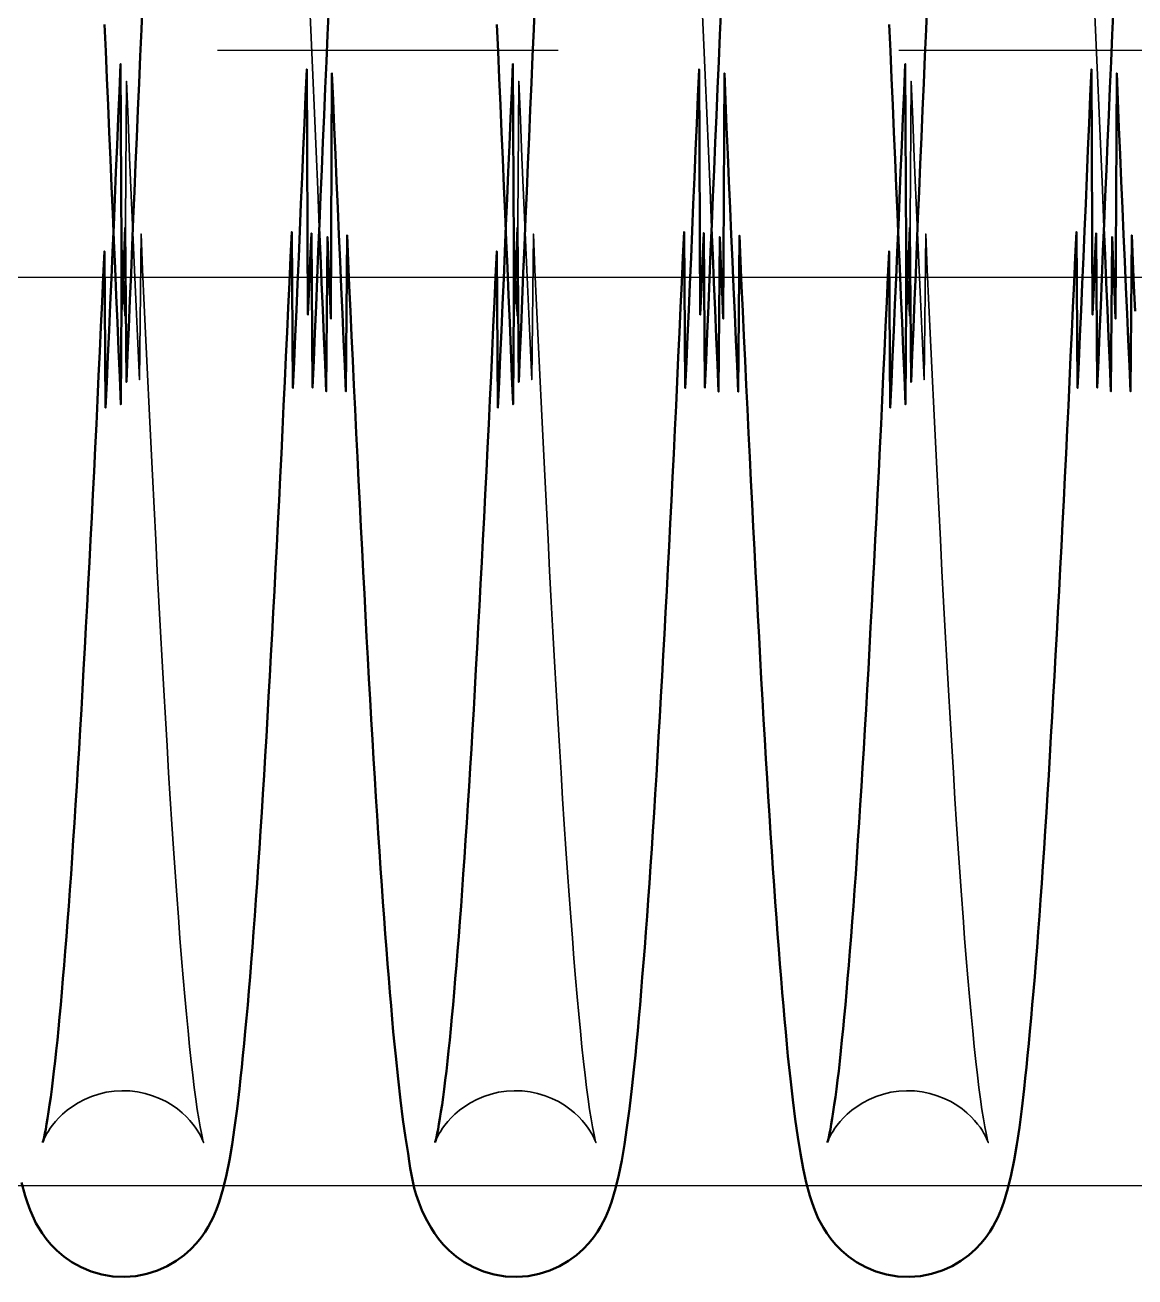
# Model space of a CAD drawing. Header units: millimetres. Extents: x 1448 to 104164, y -19509 to -89.
# Drawn here: x 84559 to 84607.8, y -3056.7 to -3001.5 of the extents above; entities that cross this region are included whole.
import ezdxf

# ---------------------------------------------------------------- set-up
doc = ezdxf.new("R2010")
doc.units = ezdxf.units.MM
doc.header["$LTSCALE"] = 60
doc.header["$MEASUREMENT"] = 0
doc.linetypes.add('CENTER', pattern=[2, 1.25, -0.25, 0.25, -0.25])
doc.layers.get('0').update_dxf_attribs({"linetype": 'CONTINUOUS'})
doc.layers.add('cen', color=14, linetype='CONTINUOUS')
doc.layers.add('가려진 것(ISO)', color=7, linetype='CONTINUOUS', lineweight=35)
doc.layers.add('가시적인 것(ISO)', color=7, linetype='CONTINUOUS', lineweight=50)

# ---------------------------------------------------------------- blocks, each defined once
blk = doc.blocks.new('토션스프링1')
at = {"layer": '가려진 것(ISO)', "flags": 128}
for points in [[(21462437.558, -50955456.936), (21462437.486, -50955458.59), (21462437.415, -50955460.254), (21462437.343, -50955461.927), (21462437.271, -50955463.607), (21462437.199, -50955465.293), (21462437.127, -50955466.981)], [(21462454.834, -50955456.939), (21462454.762, -50955458.591), (21462454.69, -50955460.254), (21462454.618, -50955461.926), (21462454.547, -50955463.606), (21462454.475, -50955465.292), (21462454.403, -50955466.982)], [(21462472.11, -50955456.936), (21462472.038, -50955458.59), (21462471.966, -50955460.254), (21462471.894, -50955461.927), (21462471.822, -50955463.607), (21462471.75, -50955465.293), (21462471.679, -50955466.981)], [(21462449.306, -50955507.244), (21462449.301, -50955507.229), (21462449.281, -50955507.177), (21462449.24, -50955507.083), (21462449.17, -50955506.94), (21462449.119, -50955506.847), (21462449.054, -50955506.739), (21462448.973, -50955506.617), (21462448.873, -50955506.478), (21462448.75, -50955506.326), (21462448.603, -50955506.163), (21462448.43, -50955505.994), (21462448.228, -50955505.822), (21462447.998, -50955505.652), (21462447.741, -50955505.491), (21462447.461, -50955505.344), (21462447.161, -50955505.217), (21462446.842, -50955505.114), (21462446.508, -50955505.035), (21462446.166, -50955504.985), (21462445.819, -50955504.965), (21462445.471, -50955504.976), (21462445.127, -50955505.017), (21462444.79, -50955505.086), (21462444.466, -50955505.182), (21462444.16, -50955505.303), (21462443.873, -50955505.445), (21462443.609, -50955505.602), (21462443.37, -50955505.768), (21462443.161, -50955505.94), (21462442.978, -50955506.111), (21462442.823, -50955506.277), (21462442.693, -50955506.432), (21462442.586, -50955506.572), (21462442.498, -50955506.699), (21462442.428, -50955506.811), (21462442.373, -50955506.91), (21462442.297, -50955507.065), (21462442.254, -50955507.166), (21462442.232, -50955507.224), (21462442.225, -50955507.244), (21462442.228, -50955507.234), (21462442.238, -50955507.197), (21462442.253, -50955507.137), (21462442.272, -50955507.056), (21462442.319, -50955506.837), (21462442.375, -50955506.547), (21462442.437, -50955506.195), (21462442.501, -50955505.788), (21462442.566, -50955505.333), (21462442.632, -50955504.827), (21462442.699, -50955504.272), (21462442.768, -50955503.671), (21462442.837, -50955503.023), (21462442.907, -50955502.331), (21462442.977, -50955501.596), (21462443.048, -50955500.819), (21462443.119, -50955500.001), (21462443.19, -50955499.144), (21462443.262, -50955498.25), (21462443.333, -50955497.319), (21462443.404, -50955496.353), (21462443.475, -50955495.347), (21462443.546, -50955494.304), (21462443.617, -50955493.225), (21462443.689, -50955492.111), (21462443.76, -50955490.962), (21462443.832, -50955489.781), (21462443.903, -50955488.569), (21462443.975, -50955487.327), (21462444.046, -50955486.056), (21462444.118, -50955484.757), (21462444.189, -50955483.432), (21462444.261, -50955482.082), (21462444.332, -50955480.705), (21462444.404, -50955479.3), (21462444.475, -50955477.869), (21462444.547, -50955476.413), (21462444.619, -50955474.934), (21462444.69, -50955473.433), (21462444.762, -50955471.913), (21462444.834, -50955470.373), (21462444.906, -50955468.817), (21462444.977, -50955467.245), (21462445.049, -50955473.659), (21462445.12, -50955472.061), (21462445.192, -50955470.451), (21462445.263, -50955468.826), (21462445.335, -50955467.186), (21462445.406, -50955465.534), (21462445.478, -50955463.871), (21462445.55, -50955462.2), (21462445.622, -50955460.521), (21462445.693, -50955470.836), (21462445.765, -50955469.147)], [(21462466.581, -50955507.244), (21462466.576, -50955507.229), (21462466.557, -50955507.177), (21462466.516, -50955507.083), (21462466.446, -50955506.94), (21462466.395, -50955506.847), (21462466.33, -50955506.739), (21462466.249, -50955506.616), (21462466.148, -50955506.478), (21462466.025, -50955506.325), (21462465.878, -50955506.162), (21462465.704, -50955505.993), (21462465.503, -50955505.821), (21462465.273, -50955505.652), (21462465.016, -50955505.491), (21462464.736, -50955505.344), (21462464.435, -50955505.217), (21462464.116, -50955505.113), (21462463.783, -50955505.035), (21462463.44, -50955504.985), (21462463.092, -50955504.965), (21462462.745, -50955504.976), (21462462.401, -50955505.017), (21462462.064, -50955505.087), (21462461.74, -50955505.183), (21462461.434, -50955505.304), (21462461.147, -50955505.445), (21462460.883, -50955505.603), (21462460.645, -50955505.77), (21462460.435, -50955505.941), (21462460.253, -50955506.112), (21462460.098, -50955506.278), (21462459.968, -50955506.433), (21462459.862, -50955506.574), (21462459.775, -50955506.702), (21462459.705, -50955506.815), (21462459.65, -50955506.913), (21462459.574, -50955507.065), (21462459.53, -50955507.166), (21462459.508, -50955507.223), (21462459.501, -50955507.244), (21462459.504, -50955507.234), (21462459.514, -50955507.197), (21462459.53, -50955507.136), (21462459.549, -50955507.055), (21462459.596, -50955506.836), (21462459.65, -50955506.549), (21462459.711, -50955506.199), (21462459.775, -50955505.792), (21462459.842, -50955505.333), (21462459.908, -50955504.828), (21462459.976, -50955504.275), (21462460.044, -50955503.674), (21462460.113, -50955503.027), (21462460.183, -50955502.336), (21462460.253, -50955501.601), (21462460.323, -50955500.825), (21462460.394, -50955500.007), (21462460.466, -50955499.15), (21462460.537, -50955498.254), (21462460.608, -50955497.322), (21462460.679, -50955496.353), (21462460.75, -50955495.35), (21462460.821, -50955494.31), (21462460.892, -50955493.232), (21462460.964, -50955492.119), (21462461.035, -50955490.971), (21462461.107, -50955489.79), (21462461.179, -50955488.577), (21462461.25, -50955487.333), (21462461.322, -50955486.061), (21462461.394, -50955484.76), (21462461.465, -50955483.433), (21462461.537, -50955482.08), (21462461.608, -50955480.703), (21462461.679, -50955479.301), (21462461.751, -50955477.873), (21462461.822, -50955476.418), (21462461.894, -50955474.94), (21462461.966, -50955473.44), (21462462.038, -50955471.919), (21462462.109, -50955470.378), (21462462.181, -50955468.82), (21462462.253, -50955467.246), (21462462.325, -50955473.657), (21462462.396, -50955472.056), (21462462.468, -50955470.443), (21462462.539, -50955468.82), (21462462.61, -50955467.183), (21462462.682, -50955465.534), (21462462.754, -50955463.872), (21462462.825, -50955462.202), (21462462.897, -50955460.523), (21462462.969, -50955470.837), (21462463.041, -50955469.147)], [(21462483.857, -50955507.244), (21462483.852, -50955507.229), (21462483.833, -50955507.177), (21462483.792, -50955507.083), (21462483.721, -50955506.94), (21462483.67, -50955506.847), (21462483.606, -50955506.739), (21462483.525, -50955506.617), (21462483.424, -50955506.478), (21462483.301, -50955506.326), (21462483.154, -50955506.163), (21462482.981, -50955505.994), (21462482.779, -50955505.822), (21462482.549, -50955505.652), (21462482.293, -50955505.491), (21462482.013, -50955505.344), (21462481.712, -50955505.217), (21462481.393, -50955505.114), (21462481.06, -50955505.035), (21462480.717, -50955504.985), (21462480.37, -50955504.965), (21462480.023, -50955504.976), (21462479.678, -50955505.017), (21462479.341, -50955505.086), (21462479.018, -50955505.182), (21462478.712, -50955505.303), (21462478.425, -50955505.445), (21462478.16, -50955505.602), (21462477.922, -50955505.768), (21462477.712, -50955505.94), (21462477.53, -50955506.111), (21462477.375, -50955506.277), (21462477.245, -50955506.432), (21462477.138, -50955506.572), (21462477.05, -50955506.699), (21462476.98, -50955506.811), (21462476.924, -50955506.91), (21462476.849, -50955507.065), (21462476.805, -50955507.166), (21462476.783, -50955507.224), (21462476.776, -50955507.244), (21462476.779, -50955507.234), (21462476.79, -50955507.197), (21462476.805, -50955507.137), (21462476.824, -50955507.056), (21462476.87, -50955506.837), (21462476.926, -50955506.547), (21462476.988, -50955506.195), (21462477.052, -50955505.788), (21462477.117, -50955505.333), (21462477.183, -50955504.827), (21462477.251, -50955504.272), (21462477.319, -50955503.671), (21462477.388, -50955503.023), (21462477.458, -50955502.331), (21462477.529, -50955501.596), (21462477.599, -50955500.819), (21462477.671, -50955500.001), (21462477.742, -50955499.144), (21462477.813, -50955498.25), (21462477.884, -50955497.319), (21462477.955, -50955496.353), (21462478.026, -50955495.347), (21462478.097, -50955494.304), (21462478.169, -50955493.225), (21462478.24, -50955492.111), (21462478.312, -50955490.962), (21462478.383, -50955489.781), (21462478.455, -50955488.569), (21462478.526, -50955487.327), (21462478.598, -50955486.056), (21462478.67, -50955484.757), (21462478.741, -50955483.432), (21462478.812, -50955482.082), (21462478.884, -50955480.705), (21462478.955, -50955479.3), (21462479.027, -50955477.869), (21462479.098, -50955476.413), (21462479.17, -50955474.934), (21462479.242, -50955473.433), (21462479.314, -50955471.913), (21462479.385, -50955470.373), (21462479.457, -50955468.817), (21462479.529, -50955467.245), (21462479.6, -50955473.659), (21462479.672, -50955472.061), (21462479.743, -50955470.451), (21462479.815, -50955468.826), (21462479.886, -50955467.186), (21462479.958, -50955465.534), (21462480.03, -50955463.871), (21462480.101, -50955462.2), (21462480.173, -50955460.521), (21462480.245, -50955470.836), (21462480.317, -50955469.147)]]:
    blk.add_lwpolyline(points, dxfattribs=at)
at = {"layer": '가시적인 것(ISO)', "flags": 128}
for points in [[(21462444.91, -50955457.062), (21462444.961, -50955458.238), (21462445.012, -50955459.419), (21462445.063, -50955460.603), (21462445.114, -50955461.792), (21462445.164, -50955462.983), (21462445.215, -50955464.177), (21462445.266, -50955465.372), (21462445.317, -50955466.569), (21462445.368, -50955467.766), (21462445.419, -50955468.964), (21462445.469, -50955470.161), (21462445.52, -50955471.359), (21462445.571, -50955472.559), (21462445.622, -50955473.761), (21462445.673, -50955466.962), (21462445.723, -50955468.164), (21462445.774, -50955469.365), (21462445.825, -50955470.564), (21462445.876, -50955459.762), (21462445.927, -50955460.956), (21462445.978, -50955462.148), (21462446.029, -50955463.336), (21462446.08, -50955464.519), (21462446.131, -50955465.698), (21462446.182, -50955466.871), (21462446.233, -50955468.037), (21462446.283, -50955469.197), (21462446.334, -50955470.349), (21462446.385, -50955471.494), (21462446.436, -50955472.634), (21462446.486, -50955473.768), (21462446.537, -50955474.895), (21462446.588, -50955468.016), (21462446.639, -50955469.129), (21462446.69, -50955470.234), (21462446.741, -50955471.33), (21462446.792, -50955472.417), (21462446.843, -50955473.494), (21462446.894, -50955474.561), (21462446.945, -50955475.618), (21462446.996, -50955476.662), (21462447.047, -50955477.695), (21462447.097, -50955478.715), (21462447.148, -50955479.722), (21462447.199, -50955480.716), (21462447.249, -50955481.695), (21462447.3, -50955482.662), (21462447.351, -50955483.616), (21462447.402, -50955484.558), (21462447.452, -50955485.486), (21462447.503, -50955486.401), (21462447.554, -50955487.302), (21462447.605, -50955488.187), (21462447.656, -50955489.058), (21462447.706, -50955489.913), (21462447.757, -50955490.752), (21462447.808, -50955491.575), (21462447.859, -50955492.38), (21462447.909, -50955493.168), (21462447.96, -50955493.939), (21462448.011, -50955494.69), (21462448.061, -50955495.423), (21462448.111, -50955496.137), (21462448.162, -50955496.834), (21462448.212, -50955497.512), (21462448.263, -50955498.172), (21462448.313, -50955498.813), (21462448.363, -50955499.434), (21462448.414, -50955500.037), (21462448.464, -50955500.619), (21462448.514, -50955501.181), (21462448.564, -50955501.721), (21462448.613, -50955502.241), (21462448.663, -50955502.739), (21462448.712, -50955503.214), (21462448.761, -50955503.667), (21462448.809, -50955504.097), (21462448.858, -50955504.505), (21462448.906, -50955504.89), (21462448.954, -50955505.251), (21462449.001, -50955505.587), (21462449.047, -50955505.898), (21462449.091, -50955506.18), (21462449.134, -50955506.435), (21462449.174, -50955506.66), (21462449.213, -50955506.854), (21462449.247, -50955507.014), (21462449.276, -50955507.137), (21462449.297, -50955507.216), (21462449.306, -50955507.244)], [(21462445.765, -50955469.147), (21462445.816, -50955467.947), (21462445.867, -50955474.745), (21462445.918, -50955473.544), (21462445.969, -50955472.344), (21462446.019, -50955471.145), (21462446.07, -50955469.947), (21462446.121, -50955468.75), (21462446.171, -50955467.551), (21462446.222, -50955466.353), (21462446.273, -50955465.156), (21462446.324, -50955463.96), (21462446.375, -50955462.766), (21462446.426, -50955461.575), (21462446.477, -50955460.387), (21462446.528, -50955459.203), (21462446.579, -50955458.023)], [(21462462.185, -50955457.057), (21462462.236, -50955458.232), (21462462.287, -50955459.413), (21462462.338, -50955460.597), (21462462.389, -50955461.786), (21462462.44, -50955462.978), (21462462.491, -50955464.173), (21462462.542, -50955465.37), (21462462.593, -50955466.568), (21462462.644, -50955467.767), (21462462.695, -50955468.966), (21462462.745, -50955470.165), (21462462.796, -50955471.363), (21462462.847, -50955472.561), (21462462.897, -50955473.761), (21462462.948, -50955466.961), (21462462.999, -50955468.161), (21462463.05, -50955469.361), (21462463.101, -50955470.559), (21462463.152, -50955459.756), (21462463.203, -50955460.951), (21462463.254, -50955462.142), (21462463.305, -50955463.331), (21462463.356, -50955464.515), (21462463.407, -50955465.694), (21462463.458, -50955466.868), (21462463.508, -50955468.036), (21462463.559, -50955469.198), (21462463.61, -50955470.352), (21462463.661, -50955471.499), (21462463.711, -50955472.637), (21462463.762, -50955473.77), (21462463.813, -50955474.895), (21462463.864, -50955468.014), (21462463.915, -50955469.126), (21462463.966, -50955470.23), (21462464.016, -50955471.326), (21462464.067, -50955472.413), (21462464.118, -50955473.49), (21462464.169, -50955474.557), (21462464.22, -50955475.613), (21462464.271, -50955476.659), (21462464.322, -50955477.692), (21462464.373, -50955478.714), (21462464.424, -50955479.722), (21462464.475, -50955480.718), (21462464.525, -50955481.699), (21462464.576, -50955482.666), (21462464.627, -50955483.619), (21462464.677, -50955484.559), (21462464.728, -50955485.486), (21462464.779, -50955486.4), (21462464.83, -50955487.3), (21462464.88, -50955488.185), (21462464.931, -50955489.055), (21462464.982, -50955489.91), (21462465.033, -50955490.749), (21462465.084, -50955491.572), (21462465.134, -50955492.378), (21462465.185, -50955493.166), (21462465.236, -50955493.937), (21462465.286, -50955494.69), (21462465.337, -50955495.425), (21462465.387, -50955496.14), (21462465.438, -50955496.836), (21462465.488, -50955497.513), (21462465.538, -50955498.172), (21462465.589, -50955498.813), (21462465.639, -50955499.434), (21462465.689, -50955500.036), (21462465.739, -50955500.618), (21462465.789, -50955501.18), (21462465.839, -50955501.72), (21462465.889, -50955502.24), (21462465.938, -50955502.738), (21462465.988, -50955503.214), (21462466.037, -50955503.667), (21462466.085, -50955504.098), (21462466.133, -50955504.505), (21462466.182, -50955504.889), (21462466.229, -50955505.25), (21462466.276, -50955505.587), (21462466.322, -50955505.897), (21462466.367, -50955506.181), (21462466.41, -50955506.435), (21462466.45, -50955506.66), (21462466.488, -50955506.854), (21462466.523, -50955507.014), (21462466.552, -50955507.137), (21462466.573, -50955507.216), (21462466.581, -50955507.244)], [(21462463.041, -50955469.147), (21462463.092, -50955467.946), (21462463.143, -50955474.743), (21462463.194, -50955473.54), (21462463.245, -50955472.338), (21462463.295, -50955471.136), (21462463.346, -50955469.936), (21462463.397, -50955468.738), (21462463.448, -50955467.543), (21462463.498, -50955466.347), (21462463.549, -50955465.152), (21462463.6, -50955463.958), (21462463.651, -50955462.766), (21462463.702, -50955461.575), (21462463.753, -50955460.388), (21462463.804, -50955459.204), (21462463.855, -50955458.024)], [(21462479.461, -50955457.062), (21462479.512, -50955458.238), (21462479.563, -50955459.419), (21462479.614, -50955460.603), (21462479.665, -50955461.792), (21462479.716, -50955462.983), (21462479.767, -50955464.177), (21462479.818, -50955465.372), (21462479.869, -50955466.569), (21462479.919, -50955467.766), (21462479.97, -50955468.964), (21462480.021, -50955470.161), (21462480.072, -50955471.359), (21462480.122, -50955472.559), (21462480.173, -50955473.761), (21462480.224, -50955466.962), (21462480.275, -50955468.164), (21462480.326, -50955469.365), (21462480.377, -50955470.564), (21462480.428, -50955459.762), (21462480.479, -50955460.956), (21462480.53, -50955462.148), (21462480.581, -50955463.336), (21462480.632, -50955464.519), (21462480.683, -50955465.698), (21462480.733, -50955466.871), (21462480.784, -50955468.037), (21462480.835, -50955469.197), (21462480.886, -50955470.349), (21462480.936, -50955471.494), (21462480.987, -50955472.634), (21462481.038, -50955473.768), (21462481.089, -50955474.895), (21462481.14, -50955468.016), (21462481.19, -50955469.129), (21462481.241, -50955470.234), (21462481.292, -50955471.33), (21462481.343, -50955472.417), (21462481.394, -50955473.494), (21462481.445, -50955474.561), (21462481.496, -50955475.618), (21462481.547, -50955476.662), (21462481.598, -50955477.695), (21462481.649, -50955478.715), (21462481.7, -50955479.722), (21462481.75, -50955480.716), (21462481.801, -50955481.695), (21462481.852, -50955482.662), (21462481.902, -50955483.616), (21462481.953, -50955484.558), (21462482.004, -50955485.486), (21462482.055, -50955486.401), (21462482.105, -50955487.302), (21462482.156, -50955488.187), (21462482.207, -50955489.058), (21462482.258, -50955489.913), (21462482.309, -50955490.752), (21462482.36, -50955491.575), (21462482.41, -50955492.38), (21462482.461, -50955493.168), (21462482.512, -50955493.939), (21462482.562, -50955494.69), (21462482.612, -50955495.423), (21462482.663, -50955496.137), (21462482.713, -50955496.834), (21462482.764, -50955497.512), (21462482.814, -50955498.172), (21462482.864, -50955498.813), (21462482.915, -50955499.434), (21462482.965, -50955500.037), (21462483.015, -50955500.619), (21462483.065, -50955501.181), (21462483.115, -50955501.721), (21462483.165, -50955502.241), (21462483.214, -50955502.739), (21462483.263, -50955503.214), (21462483.312, -50955503.667), (21462483.361, -50955504.097), (21462483.409, -50955504.505), (21462483.458, -50955504.89), (21462483.505, -50955505.251), (21462483.552, -50955505.587), (21462483.598, -50955505.898), (21462483.643, -50955506.18), (21462483.685, -50955506.435), (21462483.726, -50955506.66), (21462483.764, -50955506.854), (21462483.799, -50955507.014), (21462483.828, -50955507.137), (21462483.849, -50955507.216), (21462483.857, -50955507.244)], [(21462480.317, -50955469.147), (21462480.368, -50955467.947), (21462480.418, -50955474.745), (21462480.469, -50955473.544), (21462480.52, -50955472.344), (21462480.571, -50955471.145), (21462480.621, -50955469.947), (21462480.672, -50955468.75), (21462480.723, -50955467.551), (21462480.774, -50955466.353), (21462480.825, -50955465.156), (21462480.876, -50955463.96), (21462480.927, -50955462.766), (21462480.977, -50955461.575), (21462481.028, -50955460.387), (21462481.079, -50955459.203), (21462481.13, -50955458.023)], [(21462437.127, -50955466.981), (21462437.076, -50955468.181), (21462437.026, -50955469.381), (21462436.975, -50955470.581), (21462436.924, -50955471.78), (21462436.873, -50955472.977), (21462436.823, -50955474.175), (21462436.772, -50955467.374), (21462436.721, -50955468.573), (21462436.67, -50955469.772), (21462436.619, -50955470.97), (21462436.568, -50955460.166), (21462436.517, -50955461.36), (21462436.467, -50955462.551), (21462436.416, -50955463.739), (21462436.365, -50955464.923), (21462436.314, -50955466.102), (21462436.263, -50955467.276), (21462436.212, -50955468.445), (21462436.161, -50955469.607), (21462436.11, -50955470.761), (21462436.059, -50955471.909), (21462436.009, -50955473.048), (21462435.958, -50955474.179), (21462435.907, -50955467.304), (21462435.856, -50955468.422), (21462435.806, -50955469.533), (21462435.755, -50955470.636)], [(21462454.403, -50955466.982), (21462454.352, -50955468.182), (21462454.301, -50955469.384), (21462454.25, -50955470.585), (21462454.2, -50955471.786), (21462454.149, -50955472.986), (21462454.098, -50955474.184), (21462454.047, -50955467.38), (21462453.997, -50955468.578), (21462453.946, -50955469.775), (21462453.895, -50955470.971), (21462453.844, -50955460.166), (21462453.793, -50955461.359), (21462453.742, -50955462.55), (21462453.691, -50955463.738), (21462453.64, -50955464.921), (21462453.589, -50955466.101), (21462453.538, -50955467.276), (21462453.487, -50955468.445), (21462453.437, -50955469.608), (21462453.386, -50955470.765), (21462453.335, -50955471.914), (21462453.284, -50955473.055), (21462453.233, -50955474.188), (21462453.183, -50955467.312), (21462453.132, -50955468.428), (21462453.081, -50955469.537), (21462453.03, -50955470.639), (21462452.98, -50955471.733), (21462452.929, -50955472.819), (21462452.878, -50955473.895), (21462452.827, -50955474.962), (21462452.776, -50955476.019), (21462452.725, -50955477.065), (21462452.674, -50955478.1), (21462452.623, -50955479.124), (21462452.572, -50955480.136), (21462452.521, -50955481.134), (21462452.47, -50955482.12), (21462452.419, -50955483.092), (21462452.368, -50955484.049), (21462452.317, -50955484.992), (21462452.267, -50955485.92), (21462452.216, -50955486.835), (21462452.165, -50955487.736), (21462452.114, -50955488.623), (21462452.063, -50955489.496), (21462452.012, -50955490.355), (21462451.961, -50955491.198), (21462451.91, -50955492.027), (21462451.859, -50955492.839), (21462451.808, -50955493.636), (21462451.756, -50955494.416), (21462451.705, -50955495.179), (21462451.654, -50955495.925), (21462451.603, -50955496.654), (21462451.552, -50955497.364), (21462451.5, -50955498.057), (21462451.449, -50955498.731), (21462451.398, -50955499.385), (21462451.347, -50955500.021), (21462451.296, -50955500.638), (21462451.245, -50955501.236), (21462451.194, -50955501.815), (21462451.143, -50955502.377), (21462451.092, -50955502.92), (21462451.041, -50955503.445), (21462450.937, -50955504.441), (21462450.831, -50955505.366), (21462450.723, -50955506.223), (21462450.611, -50955507.011), (21462450.494, -50955507.733), (21462450.373, -50955508.389), (21462450.241, -50955508.999), (21462450.08, -50955509.597), (21462449.983, -50955509.904), (21462449.865, -50955510.23), (21462449.705, -50955510.591), (21462449.602, -50955510.79), (21462449.481, -50955511.002), (21462449.335, -50955511.232), (21462449.158, -50955511.478), (21462448.942, -50955511.735), (21462448.682, -50955512.001), (21462448.375, -50955512.264), (21462448.019, -50955512.513), (21462447.616, -50955512.736), (21462447.174, -50955512.921), (21462446.703, -50955513.059), (21462446.211, -50955513.14), (21462445.708, -50955513.163), (21462445.207, -50955513.127), (21462444.719, -50955513.032), (21462444.253, -50955512.883), (21462443.819, -50955512.689), (21462443.429, -50955512.46), (21462443.083, -50955512.205), (21462442.785, -50955511.94), (21462442.536, -50955511.676), (21462442.329, -50955511.42), (21462442.159, -50955511.178), (21462442.02, -50955510.952), (21462441.904, -50955510.743), (21462441.808, -50955510.548), (21462441.655, -50955510.193), (21462441.536, -50955509.868), (21462441.354, -50955509.263), (21462441.214, -50955508.666), (21462441.086, -50955508.026), (21462440.967, -50955507.331), (21462440.854, -50955506.578), (21462440.747, -50955505.761), (21462440.643, -50955504.877), (21462440.591, -50955504.408), (21462440.54, -50955503.921), (21462440.489, -50955503.414), (21462440.437, -50955502.888), (21462440.385, -50955502.341), (21462440.334, -50955501.774), (21462440.282, -50955501.188), (21462440.23, -50955500.582), (21462440.179, -50955499.957), (21462440.127, -50955499.313), (21462440.075, -50955498.65), (21462440.024, -50955497.969), (21462439.972, -50955497.271), (21462439.921, -50955496.555), (21462439.869, -50955495.821), (21462439.818, -50955495.071), (21462439.767, -50955494.304), (21462439.715, -50955493.521), (21462439.664, -50955492.722), (21462439.613, -50955491.908), (21462439.562, -50955491.078), (21462439.511, -50955490.233), (21462439.46, -50955489.373), (21462439.409, -50955488.499), (21462439.358, -50955487.611), (21462439.307, -50955486.71), (21462439.257, -50955485.793), (21462439.206, -50955484.86), (21462439.155, -50955483.913), (21462439.104, -50955482.952), (21462439.053, -50955481.976), (21462439.002, -50955480.988), (21462438.951, -50955479.986), (21462438.9, -50955478.972), (21462438.849, -50955477.947), (21462438.798, -50955476.91), (21462438.747, -50955475.862), (21462438.696, -50955474.804), (21462438.645, -50955473.737), (21462438.594, -50955472.66), (21462438.543, -50955471.574), (21462438.493, -50955470.48), (21462438.442, -50955469.379), (21462438.391, -50955468.27), (21462438.34, -50955467.152), (21462438.29, -50955474.025), (21462438.239, -50955472.889), (21462438.188, -50955471.745), (21462438.137, -50955470.594), (21462438.086, -50955469.435), (21462438.035, -50955468.27), (21462437.984, -50955467.1), (21462437.933, -50955465.924), (21462437.882, -50955464.744), (21462437.831, -50955463.56), (21462437.78, -50955462.372), (21462437.729, -50955461.182), (21462437.679, -50955459.989), (21462437.628, -50955470.795), (21462437.577, -50955469.6), (21462437.526, -50955468.405), (21462437.476, -50955467.209), (21462437.425, -50955474.011), (21462437.374, -50955472.811), (21462437.323, -50955471.61), (21462437.272, -50955470.407), (21462437.222, -50955469.205), (21462437.171, -50955468.002), (21462437.12, -50955466.801), (21462437.069, -50955465.601), (21462437.018, -50955464.404), (21462436.967, -50955463.209), (21462436.916, -50955462.018), (21462436.865, -50955460.83), (21462436.814, -50955459.648), (21462436.763, -50955458.47), (21462436.712, -50955457.299)], [(21462471.679, -50955466.981), (21462471.628, -50955468.181), (21462471.577, -50955469.381), (21462471.526, -50955470.581), (21462471.476, -50955471.78), (21462471.425, -50955472.977), (21462471.374, -50955474.175), (21462471.323, -50955467.374), (21462471.273, -50955468.573), (21462471.222, -50955469.772), (21462471.171, -50955470.97), (21462471.12, -50955460.166), (21462471.069, -50955461.36), (21462471.018, -50955462.551), (21462470.967, -50955463.739), (21462470.916, -50955464.923), (21462470.865, -50955466.102), (21462470.814, -50955467.276), (21462470.763, -50955468.445), (21462470.712, -50955469.607), (21462470.662, -50955470.761), (21462470.611, -50955471.909), (21462470.56, -50955473.048), (21462470.509, -50955474.179), (21462470.459, -50955467.304), (21462470.408, -50955468.422), (21462470.357, -50955469.533), (21462470.306, -50955470.636), (21462470.255, -50955471.732), (21462470.204, -50955472.818), (21462470.153, -50955473.895), (21462470.102, -50955474.963), (21462470.051, -50955476.02), (21462470, -50955477.066), (21462469.949, -50955478.101), (21462469.898, -50955479.125), (21462469.848, -50955480.135), (21462469.797, -50955481.133), (21462469.746, -50955482.117), (21462469.695, -50955483.087), (21462469.644, -50955484.043), (21462469.594, -50955484.985), (21462469.543, -50955485.914), (21462469.492, -50955486.83), (21462469.441, -50955487.732), (21462469.39, -50955488.621), (21462469.339, -50955489.495), (21462469.288, -50955490.354), (21462469.237, -50955491.198), (21462469.186, -50955492.027), (21462469.135, -50955492.84), (21462469.083, -50955493.637), (21462469.032, -50955494.417), (21462468.981, -50955495.18), (21462468.93, -50955495.925), (21462468.879, -50955496.653), (21462468.828, -50955497.363), (21462468.776, -50955498.054), (21462468.725, -50955498.726), (21462468.674, -50955499.38), (21462468.623, -50955500.015), (21462468.572, -50955500.632), (21462468.521, -50955501.231), (21462468.47, -50955501.812), (21462468.419, -50955502.375), (21462468.367, -50955502.92), (21462468.316, -50955503.446), (21462468.211, -50955504.446), (21462468.104, -50955505.374), (21462467.996, -50955506.232), (21462467.884, -50955507.018), (21462467.77, -50955507.733), (21462467.719, -50955508.059), (21462467.671, -50955508.367), (21462467.566, -50955508.956), (21462467.497, -50955509.251), (21462467.409, -50955509.554), (21462467.298, -50955509.874), (21462467.157, -50955510.216), (21462466.981, -50955510.588), (21462466.877, -50955510.788), (21462466.757, -50955511.002), (21462466.611, -50955511.234), (21462466.433, -50955511.479), (21462466.218, -50955511.736), (21462465.958, -50955512.001), (21462465.65, -50955512.264), (21462465.295, -50955512.513), (21462464.892, -50955512.736), (21462464.45, -50955512.921), (21462463.979, -50955513.059), (21462463.487, -50955513.14), (21462462.984, -50955513.163), (21462462.482, -50955513.127), (21462461.995, -50955513.032), (21462461.529, -50955512.883), (21462461.095, -50955512.689), (21462460.704, -50955512.46), (21462460.359, -50955512.206), (21462460.061, -50955511.94), (21462459.811, -50955511.675), (21462459.605, -50955511.42), (21462459.435, -50955511.178), (21462459.296, -50955510.952), (21462459.18, -50955510.743), (21462459.083, -50955510.548), (21462458.931, -50955510.193), (21462458.812, -50955509.869), (21462458.629, -50955509.262), (21462458.49, -50955508.665), (21462458.364, -50955508.03), (21462458.244, -50955507.335), (21462458.131, -50955506.578), (21462458.022, -50955505.757), (21462457.917, -50955504.868), (21462457.813, -50955503.91), (21462457.762, -50955503.403), (21462457.711, -50955502.878), (21462457.66, -50955502.334), (21462457.609, -50955501.77), (21462457.557, -50955501.187), (21462457.506, -50955500.584), (21462457.455, -50955499.962), (21462457.403, -50955499.32), (21462457.352, -50955498.659), (21462457.3, -50955497.979), (21462457.249, -50955497.281), (21462457.197, -50955496.566), (21462457.146, -50955495.833), (21462457.094, -50955495.082), (21462457.043, -50955494.315), (21462456.992, -50955493.531), (21462456.94, -50955492.731), (21462456.889, -50955491.915), (21462456.838, -50955491.084), (21462456.787, -50955490.237), (21462456.736, -50955489.376), (21462456.685, -50955488.501), (21462456.634, -50955487.611), (21462456.583, -50955486.708), (21462456.532, -50955485.791), (21462456.482, -50955484.861), (21462456.431, -50955483.917), (21462456.38, -50955482.957), (21462456.329, -50955481.984), (21462456.278, -50955480.996), (21462456.227, -50955479.996), (21462456.176, -50955478.982), (21462456.125, -50955477.957), (21462456.074, -50955476.92), (21462456.023, -50955475.872), (21462455.972, -50955474.813), (21462455.921, -50955473.745), (21462455.87, -50955472.667), (21462455.819, -50955471.579), (21462455.769, -50955470.484), (21462455.718, -50955469.38), (21462455.667, -50955468.269), (21462455.616, -50955467.151), (21462455.565, -50955474.027), (21462455.515, -50955472.893), (21462455.464, -50955471.752), (21462455.413, -50955470.602), (21462455.362, -50955469.445), (21462455.311, -50955468.281), (21462455.26, -50955467.111), (21462455.21, -50955465.936), (21462455.158, -50955464.756), (21462455.107, -50955463.571), (21462455.057, -50955462.383), (21462455.006, -50955461.191), (21462454.955, -50955459.997), (21462454.904, -50955470.801), (21462454.853, -50955469.604), (21462454.802, -50955468.406), (21462454.751, -50955467.208), (21462454.701, -50955474.011), (21462454.65, -50955472.814), (21462454.599, -50955471.615), (21462454.548, -50955470.414), (21462454.498, -50955469.213), (21462454.447, -50955468.013), (21462454.396, -50955466.812), (21462454.345, -50955465.613), (21462454.294, -50955464.416), (21462454.243, -50955463.221), (21462454.192, -50955462.029), (21462454.141, -50955460.841), (21462454.09, -50955459.657), (21462454.039, -50955458.479), (21462453.988, -50955457.305)], [(21462484.793, -50955508.999), (21462484.631, -50955509.597), (21462484.535, -50955509.904), (21462484.417, -50955510.23), (21462484.256, -50955510.591), (21462484.154, -50955510.79), (21462484.032, -50955511.002), (21462483.887, -50955511.232), (21462483.709, -50955511.478), (21462483.494, -50955511.735), (21462483.234, -50955512.001), (21462482.926, -50955512.264), (21462482.571, -50955512.513), (21462482.167, -50955512.736), (21462481.726, -50955512.921), (21462481.255, -50955513.059), (21462480.763, -50955513.14), (21462480.259, -50955513.163), (21462479.758, -50955513.127), (21462479.27, -50955513.032), (21462478.804, -50955512.883), (21462478.371, -50955512.689), (21462477.98, -50955512.46), (21462477.634, -50955512.205), (21462477.336, -50955511.94), (21462477.087, -50955511.676), (21462476.881, -50955511.42), (21462476.711, -50955511.178), (21462476.572, -50955510.952), (21462476.456, -50955510.743), (21462476.359, -50955510.548), (21462476.207, -50955510.193), (21462476.087, -50955509.868), (21462475.906, -50955509.263), (21462475.766, -50955508.666), (21462475.638, -50955508.026), (21462475.519, -50955507.331), (21462475.406, -50955506.578), (21462475.299, -50955505.761), (21462475.194, -50955504.877), (21462475.143, -50955504.408), (21462475.092, -50955503.921), (21462475.04, -50955503.414), (21462474.989, -50955502.888), (21462474.937, -50955502.341), (21462474.885, -50955501.774), (21462474.833, -50955501.188), (21462474.782, -50955500.582), (21462474.73, -50955499.957), (21462474.678, -50955499.313), (21462474.627, -50955498.65), (21462474.575, -50955497.969), (21462474.524, -50955497.271), (21462474.472, -50955496.555), (21462474.421, -50955495.821), (21462474.369, -50955495.071), (21462474.318, -50955494.304), (21462474.267, -50955493.521), (21462474.216, -50955492.722), (21462474.164, -50955491.908), (21462474.113, -50955491.078), (21462474.062, -50955490.233), (21462474.011, -50955489.373), (21462473.96, -50955488.499), (21462473.91, -50955487.611), (21462473.859, -50955486.71), (21462473.808, -50955485.793), (21462473.757, -50955484.86), (21462473.706, -50955483.913), (21462473.655, -50955482.952), (21462473.605, -50955481.976), (21462473.554, -50955480.988), (21462473.503, -50955479.986), (21462473.452, -50955478.972), (21462473.4, -50955477.947), (21462473.349, -50955476.91), (21462473.298, -50955475.862), (21462473.248, -50955474.804), (21462473.197, -50955473.737), (21462473.146, -50955472.66), (21462473.095, -50955471.574), (21462473.044, -50955470.48), (21462472.993, -50955469.379), (21462472.943, -50955468.27), (21462472.892, -50955467.152), (21462472.841, -50955474.025), (21462472.79, -50955472.889), (21462472.739, -50955471.745), (21462472.689, -50955470.594), (21462472.638, -50955469.435), (21462472.587, -50955468.27), (21462472.536, -50955467.1), (21462472.485, -50955465.924), (21462472.434, -50955464.744), (21462472.383, -50955463.56), (21462472.332, -50955462.372), (21462472.281, -50955461.182), (21462472.23, -50955459.989), (21462472.179, -50955470.795), (21462472.128, -50955469.6), (21462472.078, -50955468.405), (21462472.027, -50955467.209), (21462471.976, -50955474.011), (21462471.926, -50955472.811), (21462471.875, -50955471.61), (21462471.824, -50955470.407), (21462471.773, -50955469.205), (21462471.722, -50955468.002), (21462471.671, -50955466.801), (21462471.62, -50955465.601), (21462471.569, -50955464.404), (21462471.518, -50955463.209), (21462471.467, -50955462.018), (21462471.416, -50955460.83), (21462471.365, -50955459.648), (21462471.315, -50955458.47), (21462471.264, -50955457.299)]]:
    blk.add_lwpolyline(points, dxfattribs=at)
blk = doc.blocks.new('토션스프링12345')
blk.add_blockref('토션스프링1', (1400.606, -3974.283))

msp = doc.modelspace()

# ---------------------------------------------------------------- linework, layer by layer
at = {"color": 3}
for p, q in [((79607.442, -3012.641), (85865.368, -3012.641)), ((85582.442, -3052.641), (79782.442, -3052.641))]:
    msp.add_line(p, q, dxfattribs=at)
at = {"layer": 'cen', "linetype": 'CENTER'}
msp.add_line((79557.442, -3002.641), (85915.368, -3002.641), dxfattribs=at)

# ---------------------------------------------------------------- block references
at = {"xscale": -1}
msp.add_blockref('토션스프링12345', (21548444.213, 50956430.79), dxfattribs=at)

doc.saveas('drawing.dxf')
